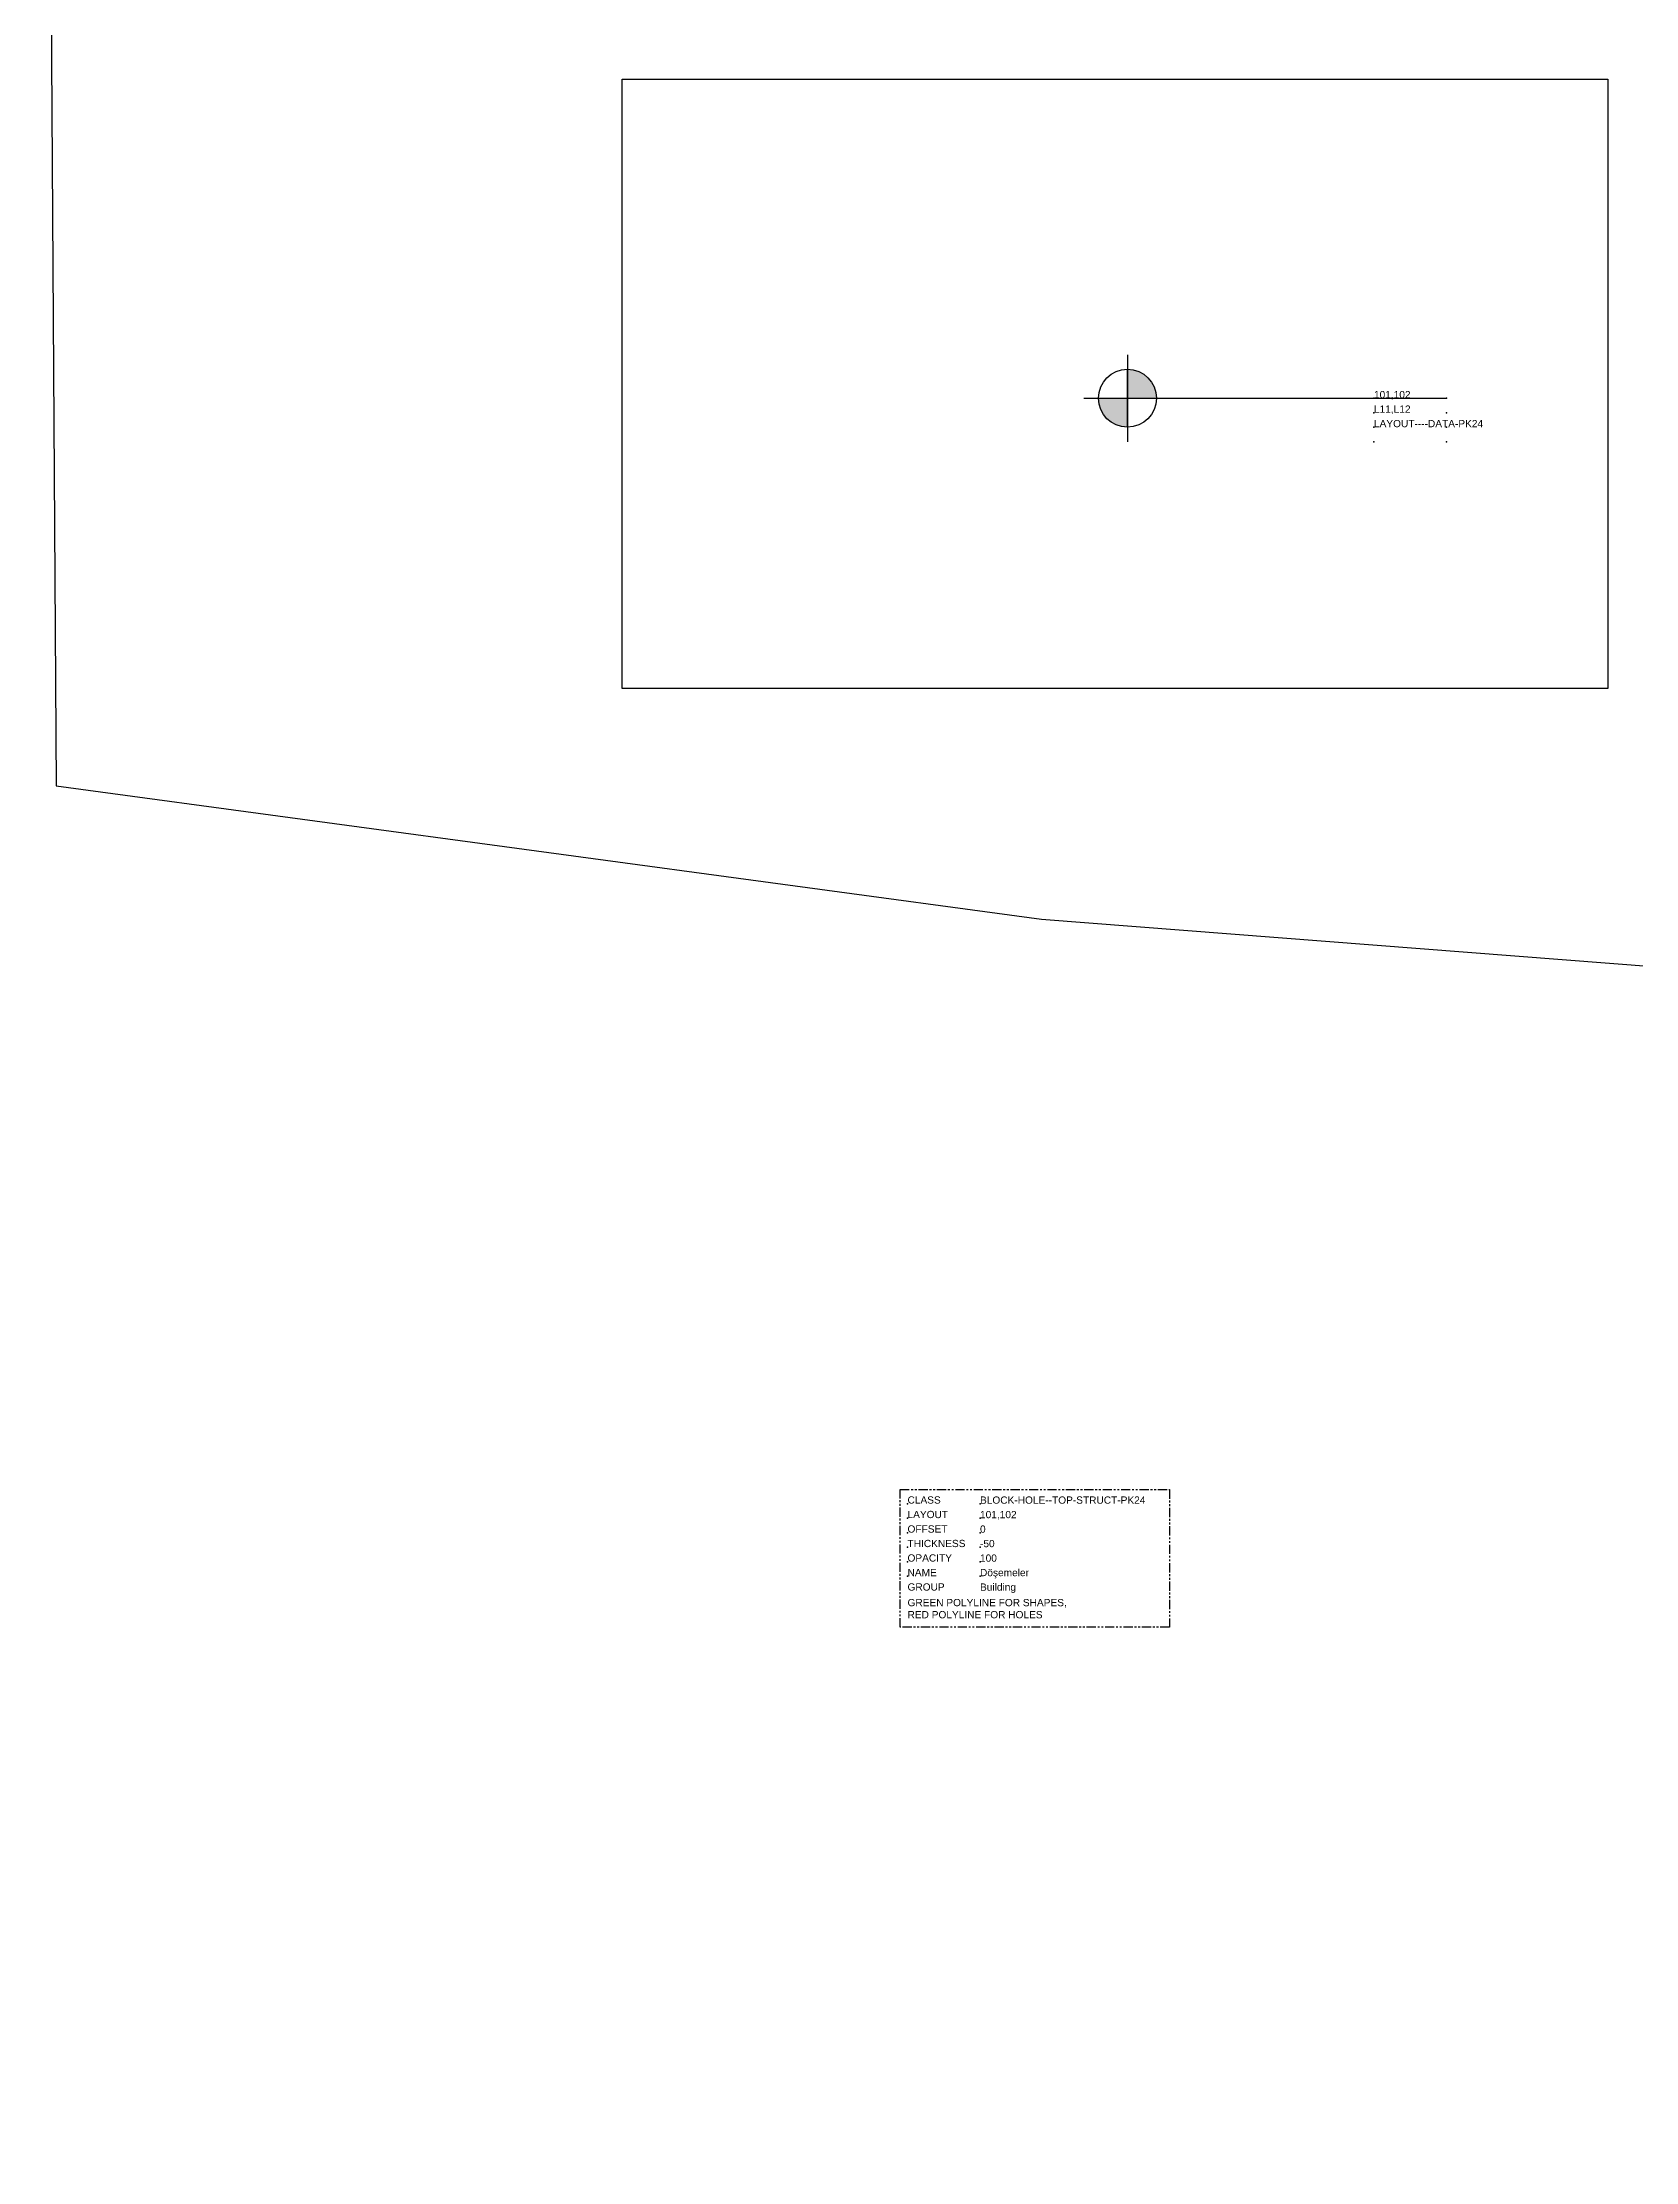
# Model space of a CAD drawing. Header units: millimetres. Extents: x 1822 to 16527, y -301 to 9797.
# Drawn here: x 9717 to 10816, y 3324 to 4786 of the extents above; entities that cross this region are included whole.
import ezdxf

# ---------------------------------------------------------------- set-up
doc = ezdxf.new("R2010")
doc.units = ezdxf.units.MM
doc.linetypes.add('PHANTOM', pattern=[12.7, 6.35, -1.27, 1.27, -1.27, 1.27, -1.27])
for name, color, linetype in [('PK24E', 7, 'Continuous'), ('PK24E-DATA', 7, 'Continuous'), ('PKE24E-HIDDEN', 7, 'Continuous')]:
    doc.layers.add(name, color=color, linetype=linetype)
doc.layers.add('PK24E-HELPER', color=253, linetype='PHANTOM', true_color=0xa1a1a1)
doc.styles.get("Standard").update_dxf_attribs({"font": 'arial.ttf'})

# ---------------------------------------------------------------- blocks, each defined once
blk = doc.blocks.new('*U73')
for p in [(0, 0), (50, 0), (0, -10), (0, -10), (50, -10), (50, -10), (0, -20), (0, -20), (50, -20), (50, -20), (0, -30), (50, -30)]:
    blk.add_point(p)
blk = doc.blocks.new('LAYOUT----DATA-PK24')
at = {"layer": 'PK24E'}
h = blk.add_hatch(color=4, dxfattribs=at)
h.dxf.hatch_style = 1
h.paths.add_polyline_path([(-20, 0, 0.414214), (0, -20), (0, 0)])
h.paths.add_polyline_path([(0, 0), (20, 0, 0.414214), (0, 20)])
at = {"layer": 'PK24E', "color": 4}
for p, q in [((0, 30), (0, -30)), ((0, -20), (0, 20)), ((-30, 0), (220, 0))]:
    blk.add_line(p, q, dxfattribs=at)
blk.add_circle((0, 0), 20, dxfattribs=at)
at = {"layer": 'PKE24E-HIDDEN'}
blk.add_blockref('*U73', (170, 0), dxfattribs=at)
at = {"layer": 'PK24E-DATA'}
for tag, p in [('LAYOUT_ID', (170, 0)), ('LEVEL', (170, -10)), ('COMP_TYPE', (170, -20))]:
    blk.add_attdef(tag, p, '', height=5, dxfattribs=at)
blk = doc.blocks.new('*U75')
for p in [(0, 0), (50, 0), (0, -10), (0, -10), (50, -10), (50, -10), (0, -20), (0, -20), (50, -20), (50, -20), (0, -30), (0, -30), (0, -40), (0, -40), (50, -30), (50, -30), (50, -40), (50, -40), (0, -50), (50, -50)]:
    blk.add_point(p)
blk = doc.blocks.new('BLOCK-HOLE--TOP-STRUCT-PK24')
at = {"color": 0, "linetype": 'PHANTOM'}
blk.add_lwpolyline([(0, 0), (185.8, 0), (185.8, -95), (0, -95)], close=True, dxfattribs=at)
at = {"layer": 'PK24E-HELPER'}
blk.add_point((5.1, -9.8), dxfattribs=at)
at = {"layer": 'PK24E-DATA'}
blk.add_blockref('*U75', (5.1, -9.8), dxfattribs=at)
at = {"layer": 'PK24E-DATA', "char_height": 5, "attachment_point": 7}
for s, width, insert in [('CLASS', 42.855, (5.1, -9.8)), ('OFFSET', 42.855, (5.1, -29.8)), ('LAYOUT', 42.855, (5.1, -19.8)), ('THICKNESS', 42.855, (5.1, -39.8)), ('OPACITY', 50.684, (5.1, -49.8)), ('NAME', 50.684, (5.1, -59.8)), ('GROUP', 50.684, (5.1, -69.8)), ('GREEN POLYLINE FOR SHAPES, \\PRED POLYLINE FOR HOLES', 118.66, (5.1, -88.9))]:
    blk.add_mtext_dynamic_manual_height_columns(s, width=width, gutter_width=17.5, heights=[0], dxfattribs=dict(at, insert=insert))
at = {"layer": 'PK24E-DATA'}
for tag, p in [('COMP_TYPE', (55.1, -9.8)), ('OFFSET', (55.1, -29.8)), ('LAYOUT_ID', (55.1, -19.8)), ('THICKNESS', (55.1, -39.8)), ('OPACITY', (55.1, -49.8)), ('NAME', (55.1, -59.8)), ('GROUP', (55.1, -69.8))]:
    blk.add_attdef(tag, p, '', height=5, dxfattribs=at)
blk = doc.blocks.new('Dosemeler')
at = {"color": 3, "elevation": 0.4}
blk.add_lwpolyline([(469.6, 1209), (-748.4, 1200), (-738.9, -267.3), (-59.2, -359.2), (365, -392.2), (3174.3, -790.9), (3612.9, -838.8), (4047.6, -909.2), (4919.7, -1025.1), (6061.2, -1216.1), (6024.3, 1319.3), (4428.6, 1296.7), (3988.8, 1284.3), (469.6, 1209)], close=True, dxfattribs=at)
at = {"color": 1, "elevation": 0.4}
blk.add_lwpolyline([(-348.5, 220.1), (331.3, 220.1), (331.3, -200.2), (-348.5, -200.2)], close=True, dxfattribs=at)
blk.add_blockref('BLOCK-HOLE--TOP-STRUCT-PK24', (-156.8, -752.6, 1.2)).add_auto_attribs({'THICKNESS': '-50', 'COMP_TYPE': 'BLOCK-HOLE--TOP-STRUCT-PK24', 'LAYOUT_ID': '101,102', 'OFFSET': '0', 'OPACITY': '100', 'NAME': 'Döşemeler', 'GROUP': 'Building'})

msp = doc.modelspace()

# ---------------------------------------------------------------- block references
msp.add_blockref('Dosemeler', (10465.664, 4540.247, -1.185))
msp.add_blockref('LAYOUT----DATA-PK24', (10465.664, 4540.247, -1.185)).add_auto_attribs({'COMP_TYPE': 'LAYOUT----DATA-PK24', 'LAYOUT_ID': '101,102', 'LEVEL': 'L11,L12'})

doc.saveas('drawing.dxf')
